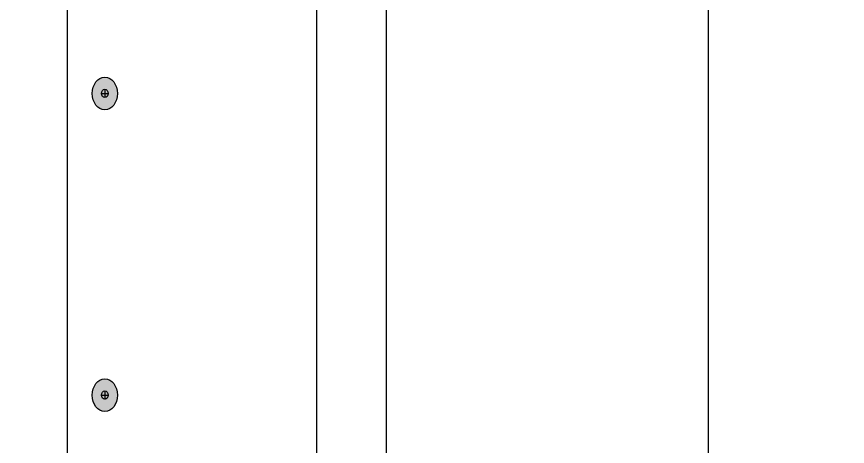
# Model space of a CAD drawing. Header units: inches. Extents: x -20.8 to 74.7, y -53.7 to 19.1.
# Drawn here: x 1.975 to 5.347, y 7.636 to 9.38 of the extents above; entities that cross this region are included whole.
import ezdxf

# ---------------------------------------------------------------- set-up
doc = ezdxf.new("R2010")
doc.units = ezdxf.units.IN
doc.header["$MEASUREMENT"] = 0
doc.layers.add('G-ANNO-TTLB', color=7, linetype='Continuous', lineweight=0)
doc.layers.add('TYVEK', color=7, linetype='Continuous', lineweight=0)

# ---------------------------------------------------------------- blocks, each defined once
blk = doc.blocks.new('Block_150')
at = {"layer": 'TYVEK', "true_color": 0x003b71, "transparency": 33554687}
h = blk.add_hatch(color=156, dxfattribs=at)
h.dxf.hatch_style = 2
edge = h.paths.add_edge_path()
edge.add_ellipse((2.3329, 9.0678), major_axis=(0, 0.0664), ratio=0.766948, start_angle=0, end_angle=360)
at = {"layer": 'TYVEK', "color": 252, "lineweight": 25, "true_color": 0x838484}
for p, q in [((2.3329, 9.0853), (2.3329, 9.0511)), ((2.3194, 9.0682), (2.3464, 9.0682))]:
    blk.add_line(p, q, dxfattribs=at)
at = {"layer": 'TYVEK', "color": 18, "lineweight": 25, "true_color": 0x000000}
blk.add_ellipse((2.3329, 9.0678), major_axis=(0, 0.0664), ratio=0.766948, dxfattribs=at)
at = {"layer": 'TYVEK', "color": 252, "lineweight": 25, "true_color": 0x838484}
blk.add_ellipse((2.3329, 9.0682), major_axis=(0, 0.0171), ratio=0.788846, dxfattribs=at)
blk = doc.blocks.new('Block_151')
at = {"layer": 'TYVEK', "true_color": 0x003b71, "transparency": 33554687}
h = blk.add_hatch(color=156, dxfattribs=at)
h.dxf.hatch_style = 2
edge = h.paths.add_edge_path()
edge.add_ellipse((2.3329, 7.8435), major_axis=(0, 0.0664), ratio=0.766948, start_angle=0, end_angle=360)
at = {"layer": 'TYVEK', "color": 252, "lineweight": 25, "true_color": 0x838484}
for p, q in [((2.3329, 7.861), (2.3329, 7.8267)), ((2.3194, 7.8439), (2.3464, 7.8439))]:
    blk.add_line(p, q, dxfattribs=at)
at = {"layer": 'TYVEK', "color": 18, "lineweight": 25, "true_color": 0x000000}
blk.add_ellipse((2.3329, 7.8435), major_axis=(0, 0.0664), ratio=0.766948, dxfattribs=at)
at = {"layer": 'TYVEK', "color": 252, "lineweight": 25, "true_color": 0x838484}
blk.add_ellipse((2.3329, 7.8439), major_axis=(0, 0.0171), ratio=0.788846, dxfattribs=at)
blk = doc.blocks.new('Block_145')
at = {"layer": 'TYVEK'}
for name in ['Block_150', 'Block_151']:
    blk.add_blockref(name, (0, 0), dxfattribs=at)

msp = doc.modelspace()

# ---------------------------------------------------------------- hatches: boundary and pattern name
at = {"layer": 'G-ANNO-TTLB', "true_color": 0xb9529f, "transparency": 33554687}
h = msp.add_hatch(color=233, dxfattribs=at)
edge = h.paths.add_edge_path()
edge.add_spline(control_points=[(20.0342, -15.1346), (20.0342, -15.1346), (-20.6658, -15.1346), (-20.6658, -15.1346), (-20.6658, -15.1346), (-20.6658, 19.0008), (-20.6658, 19.0008), (-20.6658, 19.0008), (20.0342, 19.0008), (20.0342, 19.0008), (20.0342, 19.0008), (20.0342, -15.1346), (20.0342, -15.1346)], knot_values=[0, 0, 0, 0, 1, 1, 1, 2, 2, 2, 3, 3, 3, 4, 4, 4, 4], degree=3, periodic=0)
edge = h.paths.add_edge_path()
edge.add_spline(control_points=[(-20.5408, 18.8757), (-20.5408, 18.8757), (-20.5408, -15.0095), (-20.5408, -15.0095), (-20.5408, -15.0095), (19.9092, -15.0095), (19.9092, -15.0095), (19.9092, -15.0095), (19.9092, 18.8757), (19.9092, 18.8757), (19.9092, 18.8757), (-20.5408, 18.8757), (-20.5408, 18.8757)], knot_values=[0, 0, 0, 0, 1, 1, 1, 2, 2, 2, 3, 3, 3, 4, 4, 4, 4], degree=3, periodic=0)
edge.add_line((-20.5408, 18.8757), (-20.5408, 18.8757))

# ---------------------------------------------------------------- linework, layer by layer
at = {"layer": 'G-ANNO-TTLB'}
for points in [[(20.0342, -15.1346), (20.0342, -15.1346), (-20.6658, -15.1346), (-20.6658, -15.1346), (-20.6658, -15.1346), (-20.6658, 19.0008), (-20.6658, 19.0008), (-20.6658, 19.0008), (20.0342, 19.0008), (20.0342, 19.0008), (20.0342, 19.0008), (20.0342, -15.1346), (20.0342, -15.1346)], [(-20.5408, 18.8757), (-20.5408, 18.8757), (-20.5408, -15.0095), (-20.5408, -15.0095), (-20.5408, -15.0095), (19.9092, -15.0095), (19.9092, -15.0095), (19.9092, -15.0095), (19.9092, 18.8757), (19.9092, 18.8757), (19.9092, 18.8757), (-20.5408, 18.8757), (-20.5408, 18.8757)]]:
    msp.add_open_spline(points, degree=3, knots=[0, 0, 0, 0, 1, 1, 1, 2, 2, 2, 3, 3, 3, 4, 4, 4, 4], dxfattribs=at)
at = {"layer": 'TYVEK', "color": 18, "lineweight": 25, "true_color": 0x000000}
for p, q in [((2.1798, 13.0636), (2.1798, 6.5171)), ((3.1933, 6.8008), (3.1933, 11.3156)), ((3.4767, 6.9651), (3.4767, 11.1567)), ((4.783, 5.8999), (4.783, 10.4077))]:
    msp.add_line(p, q, dxfattribs=at)

# ---------------------------------------------------------------- block references
at = {"layer": 'TYVEK'}
msp.add_blockref('Block_145', (0, 0), dxfattribs=at)

doc.saveas('drawing.dxf')
